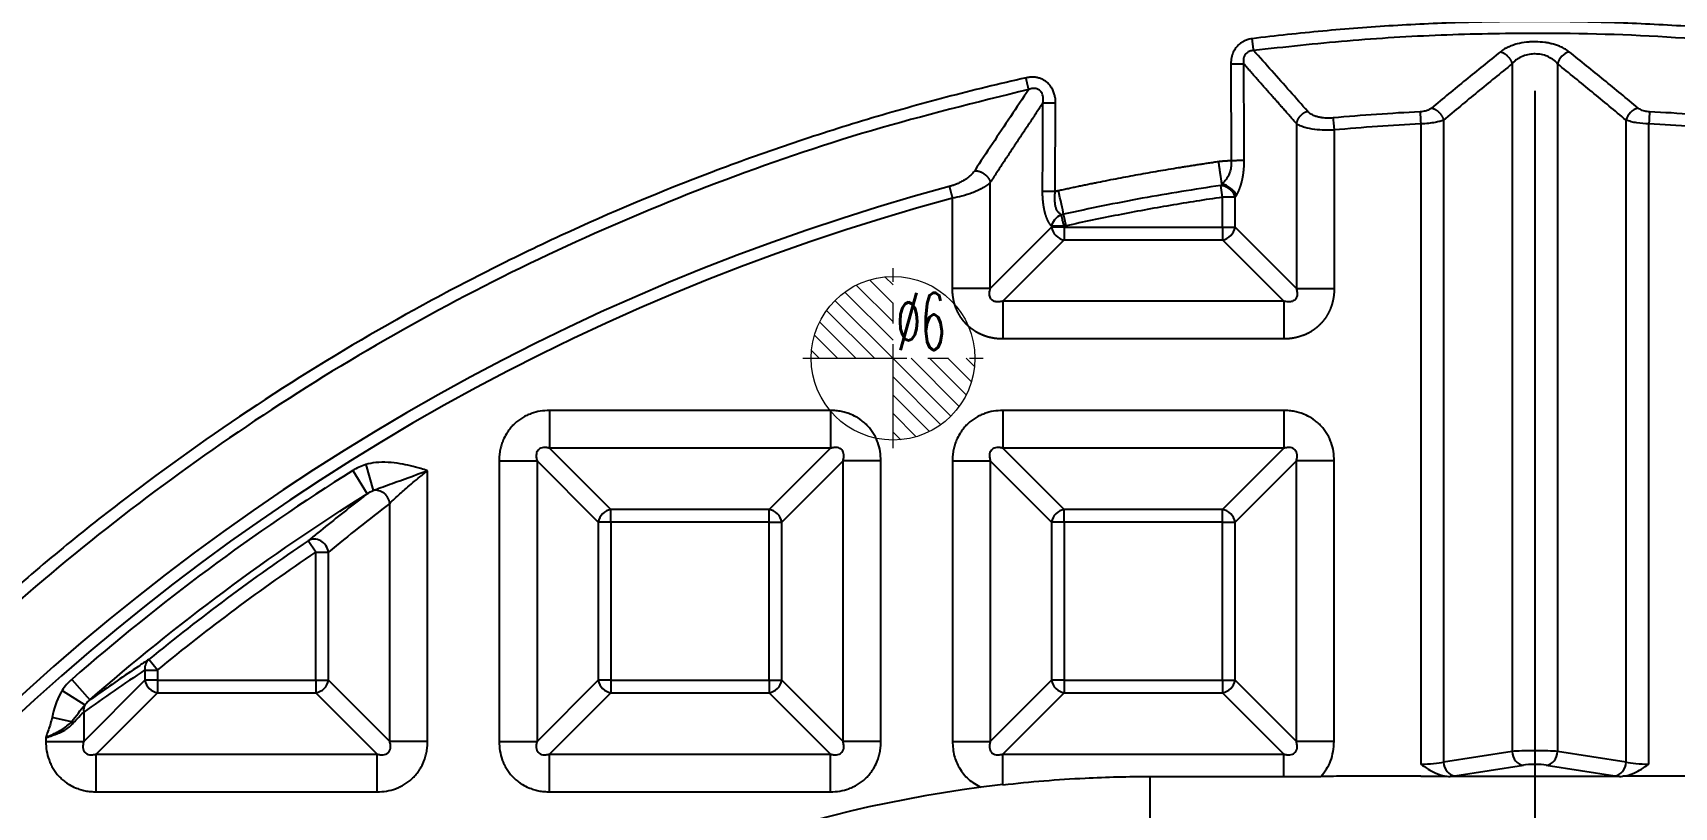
# Model space of a CAD drawing. Header units: millimetres. Extents: x 2595 to 3308, y 1499 to 1823.
# Drawn here: x 3093 to 3153.1, y 1720 to 1748.4 of the extents above; entities that cross this region are included whole.
import ezdxf
from ezdxf.lldxf.tags import DXFTag

# ---------------------------------------------------------------- set-up
doc = ezdxf.new("R2010")
doc.units = ezdxf.units.MM
doc.linetypes.add('CENTER', pattern=[2, 1.25, -0.25, 0.25, -0.25])
doc.layers.add('5', color=7, linetype='Continuous', true_color=0xffffff)
doc.layers.add('epin', color=13, linetype='Continuous', lineweight=9)
doc.styles.add('TXT05', font='txt.shx', dxfattribs={"width": 0.5, "bigfont": 'gbcbig.shx'})
tags = doc.linetypes.add('DASHED', pattern=[25.72, 12.86, -12.86]).pattern_tags.tags
tags[6:7] = [DXFTag(74, 4), DXFTag(75, 0), DXFTag(340, '0'), DXFTag(46, 0.0), DXFTag(50, 0.0), DXFTag(44, 0.0), DXFTag(45, 0.0)]
tags[4:5] = [DXFTag(74, 4), DXFTag(75, 0), DXFTag(340, '0'), DXFTag(46, 0.0), DXFTag(50, 0.0), DXFTag(44, 0.0), DXFTag(45, 0.0)]

# ---------------------------------------------------------------- blocks, each defined once
blk = doc.blocks.new('epin_ejp_6')
at = {"layer": 'epin'}
h = blk.add_hatch(dxfattribs=at)
h.set_pattern_fill('_ANSI31', color=123, scale=0.15, angle=90, style=0)
h.set_pattern_definition([(135, (-2656.51364, 153.2396), (-0.336759605, -0.336759605), [])])
h.paths.add_polyline_path([(0, 3, 0.414214), (-3, 0), (0, 0)])
h.paths.add_polyline_path([(3, 0), (0, 0), (0, -3, 0.414214)])
at = {"layer": 'epin', "color": 1, "linetype": 'CENTER', "ltscale": 3.048}
for p, q in [((0, -3.3), (0, 3.3)), ((-3.3, 0), (3.3, 0))]:
    blk.add_line(p, q, dxfattribs=at)
at = {"layer": 'epin'}
blk.add_circle((0, 0), 3, dxfattribs=at)
at = {"layer": 'epin', "color": 6, "style": 'TXT05', "width": 0.5}
blk.add_text('%%c6', height=2.1, dxfattribs=at).set_placement((0.12, 0.3))

msp = doc.modelspace()

# ---------------------------------------------------------------- linework, layer by layer
at = {"layer": '5', "color": 1, "linetype": 'CENTER', "ltscale": 36.600181}
msp.add_line((3148.002, 1819.494), (3148.002, 1499.494), dxfattribs=at)
at = {"layer": '5', "color": 7, "linetype": 'Continuous'}
for p, q in [((3136.872, 1747.283), (3136.889, 1743.734)), ((3147.167, 1747.282), (3147.167, 1722.081)), ((3148.837, 1747.282), (3148.837, 1722.081)), ((3130.44, 1742.612), (3130.455, 1745.849)), ((3139.27, 1745.095), (3139.27, 1739.048)), ((3140.656, 1744.858), (3140.656, 1739.048)), ((3143.825, 1745.082), (3143.825, 1721.618)), ((3144.66, 1745.221), (3144.66, 1721.688)), ((3151.345, 1721.688), (3151.345, 1745.221)), ((3152.18, 1721.618), (3152.18, 1745.082)), ((3128.064, 1739.048), (3128.064, 1742.937)), ((3136.564, 1742.395), (3136.502, 1742.826)), ((3137.026, 1742.395), (3136.564, 1742.395)), ((3136.564, 1741.292), (3136.564, 1742.395)), ((3137.026, 1741.292), (3137.026, 1742.395)), ((3126.677, 1739.048), (3126.677, 1742.358)), ((3130.307, 1741.292), (3128.064, 1739.048)), ((3130.769, 1741.33), (3130.307, 1741.33)), ((3130.307, 1741.33), (3130.307, 1741.292)), ((3130.769, 1741.292), (3130.307, 1741.292)), ((3130.769, 1741.33), (3130.769, 1741.292)), ((3130.769, 1741.292), (3136.564, 1741.292)), ((3130.769, 1741.292), (3130.769, 1740.829)), ((3136.564, 1741.292), (3137.026, 1741.292)), ((3136.564, 1741.292), (3136.564, 1740.829)), ((3137.026, 1741.292), (3139.27, 1739.048)), ((3130.769, 1740.829), (3128.526, 1738.586)), ((3130.769, 1740.829), (3136.564, 1740.829)), ((3136.564, 1740.829), (3138.808, 1738.586)), ((3138.808, 1738.586), (3128.526, 1738.586)), ((3138.808, 1737.2), (3128.526, 1737.2)), ((3122.209, 1734.579), (3111.927, 1734.579)), ((3111.927, 1734.579), (3111.927, 1733.193)), ((3128.526, 1734.579), (3128.526, 1733.193)), ((3138.808, 1734.579), (3128.526, 1734.579)), ((3122.209, 1733.193), (3111.927, 1733.193)), ((3114.17, 1730.95), (3111.927, 1733.193)), ((3119.965, 1730.95), (3122.209, 1733.193)), ((3130.769, 1730.95), (3128.526, 1733.193)), ((3138.808, 1733.193), (3128.526, 1733.193)), ((3136.564, 1730.95), (3138.808, 1733.193)), ((3104.717, 1732.379), (3105.251, 1731.528)), ((3105.193, 1732.594), (3105.471, 1731.647)), ((3107.458, 1722.449), (3107.458, 1732.37)), ((3110.078, 1732.731), (3110.078, 1722.449)), ((3113.708, 1730.488), (3111.465, 1732.731)), ((3111.465, 1732.731), (3111.465, 1722.449)), ((3120.427, 1730.488), (3122.671, 1732.731)), ((3122.671, 1722.449), (3122.671, 1732.731)), ((3124.057, 1732.731), (3122.671, 1732.731)), ((3124.057, 1722.449), (3124.057, 1732.731)), ((3126.677, 1732.731), (3126.677, 1722.449)), ((3130.307, 1730.488), (3128.064, 1732.731)), ((3128.064, 1732.731), (3128.064, 1722.449)), ((3137.026, 1730.488), (3139.27, 1732.731)), ((3140.656, 1732.731), (3139.27, 1732.731)), ((3139.27, 1722.449), (3139.27, 1732.731)), ((3140.656, 1722.449), (3140.656, 1732.731)), ((3106.072, 1722.449), (3106.072, 1731.173)), ((3114.17, 1730.488), (3114.17, 1730.95)), ((3119.965, 1730.95), (3114.17, 1730.95)), ((3119.965, 1730.488), (3119.965, 1730.95)), ((3130.769, 1730.488), (3130.769, 1730.95)), ((3136.564, 1730.95), (3130.769, 1730.95)), ((3136.564, 1730.488), (3136.564, 1730.95)), ((3113.708, 1730.488), (3113.708, 1724.693)), ((3114.17, 1730.488), (3113.708, 1730.488)), ((3119.965, 1730.488), (3114.17, 1730.488)), ((3114.17, 1730.488), (3114.17, 1724.693)), ((3119.965, 1724.693), (3119.965, 1730.488)), ((3119.965, 1730.488), (3120.427, 1730.488)), ((3120.427, 1724.693), (3120.427, 1730.488)), ((3130.307, 1730.488), (3130.307, 1724.693)), ((3130.769, 1730.488), (3130.307, 1730.488)), ((3130.769, 1730.488), (3130.769, 1724.693)), ((3136.564, 1730.488), (3130.769, 1730.488)), ((3136.564, 1730.488), (3137.026, 1730.488)), ((3136.564, 1724.693), (3136.564, 1730.488)), ((3137.026, 1724.693), (3137.026, 1730.488)), ((3103.366, 1729.386), (3103.085, 1729.802)), ((3103.366, 1724.693), (3103.366, 1729.386)), ((3103.366, 1729.386), (3103.828, 1729.386)), ((3103.828, 1724.693), (3103.828, 1729.386)), ((3097.109, 1725.066), (3097.109, 1724.693)), ((3097.109, 1725.066), (3097.571, 1725.066)), ((3097.571, 1725.066), (3097.253, 1725.455)), ((3097.571, 1725.066), (3097.571, 1724.693)), ((3094.427, 1724.723), (3095.089, 1723.967)), ((3097.109, 1724.693), (3094.866, 1722.449)), ((3097.571, 1724.693), (3097.109, 1724.693)), ((3097.571, 1724.693), (3097.571, 1724.23)), ((3097.571, 1724.693), (3103.366, 1724.693)), ((3103.366, 1724.693), (3103.828, 1724.693)), ((3103.366, 1724.693), (3103.366, 1724.23)), ((3103.828, 1724.693), (3106.072, 1722.449)), ((3113.708, 1724.693), (3111.465, 1722.449)), ((3114.17, 1724.693), (3113.708, 1724.693)), ((3114.17, 1724.693), (3119.965, 1724.693)), ((3114.17, 1724.693), (3114.17, 1724.23)), ((3119.965, 1724.693), (3120.427, 1724.693)), ((3119.965, 1724.693), (3119.965, 1724.23)), ((3120.427, 1724.693), (3122.671, 1722.449)), ((3130.307, 1724.693), (3128.064, 1722.449)), ((3130.769, 1724.693), (3130.307, 1724.693)), ((3130.769, 1724.693), (3130.769, 1724.23)), ((3130.769, 1724.693), (3136.564, 1724.693)), ((3136.564, 1724.693), (3137.026, 1724.693)), ((3136.564, 1724.693), (3136.564, 1724.23)), ((3137.026, 1724.693), (3139.27, 1722.449)), ((3094.08, 1724.321), (3094.912, 1723.789)), ((3097.571, 1724.23), (3095.328, 1721.987)), ((3097.571, 1724.23), (3103.366, 1724.23)), ((3103.366, 1724.23), (3105.61, 1721.987)), ((3114.17, 1724.23), (3111.927, 1721.987)), ((3114.17, 1724.23), (3119.965, 1724.23)), ((3119.965, 1724.23), (3122.209, 1721.987)), ((3130.769, 1724.23), (3128.526, 1721.987)), ((3130.769, 1724.23), (3136.564, 1724.23)), ((3136.564, 1724.23), (3138.808, 1721.987)), ((3094.422, 1723.171), (3093.706, 1723.33)), ((3094.866, 1723.524), (3094.866, 1722.449)), ((3093.479, 1722.589), (3093.479, 1722.449)), ((3093.479, 1722.449), (3094.866, 1722.449)), ((3095.328, 1721.987), (3105.61, 1721.987)), ((3105.61, 1720.601), (3105.61, 1721.987)), ((3110.078, 1722.449), (3111.465, 1722.449)), ((3111.927, 1721.987), (3122.209, 1721.987)), ((3122.209, 1720.601), (3122.209, 1721.987)), ((3126.677, 1722.449), (3128.064, 1722.449)), ((3128.526, 1721.987), (3138.808, 1721.987)), ((3138.808, 1721.165), (3138.808, 1721.987)), ((3147.167, 1722.081), (3144.66, 1721.688)), ((3151.345, 1721.688), (3148.837, 1722.081)), ((3145.077, 1721.188), (3147.585, 1721.58)), ((3148.42, 1721.58), (3150.927, 1721.188)), ((3133.918, 1721.165), (3138.808, 1721.165)), ((3143.826, 1721.172), (3144.785, 1721.172)), ((3152.179, 1721.172), (3151.22, 1721.172)), ((3095.328, 1720.601), (3105.61, 1720.601)), ((3111.927, 1720.601), (3122.209, 1720.601))]:
    msp.add_line(p, q, dxfattribs=at)
at = {"layer": '5', "color": 7, "linetype": 'DASHED'}
msp.add_line((3133.918, 1721.165), (3133.918, 1721.165), dxfattribs=at)
at = {"layer": '5', "color": 7, "linetype": 'Continuous', "extrusion": (0, 0, -1)}
for centre, radius, start, end in [((-3148.002, 1669.494), 100.07, 313.95835, 233.17746), ((-3148.002, 1669.494), 99.038, 313.97894, 78.94), ((-3148.002, 1663.458), 80.382, 48.83127, 57.8694), ((-3148.002, 1663.458), 79.617, 50.69718, 55.90033)]:
    msp.add_arc(centre, radius, start, end, dxfattribs=at)
at = {"layer": '5', "color": 7, "linetype": 'DASHED'}
for radius, start, end in [(100.573, 306.62661, 226.18317), (100.572, 306.62578, 226.19708)]:
    msp.add_arc((3148.002, 1669.494), radius, start, end, dxfattribs=at)
at = {"layer": '5', "color": 7, "linetype": 'Continuous'}
for centre, radius, start, end in [((3148.002, 1669.494), 100.547, 306.63636, 233.36364), ((3148.002, 1669.494), 99.282, 100.95124, 226.04921), ((3148.002, 1669.494), 99.081, 101.04979, 226.04537), ((3148.002, 1663.458), 82.176, 92.92972, 95.15682), ((3148.002, 1663.458), 82.176, 84.84318, 87.07028), ((3148.002, 1663.458), 81.732, 92.92978, 95.15682), ((3148.002, 1663.458), 81.732, 84.84318, 87.07028), ((3148.002, 1663.458), 82.176, 105.12421, 164.87579), ((3148.002, 1663.458), 81.732, 105.12421, 164.87579), ((3148.002, 1663.458), 81.386, 122.1306, 131.16873), ((3148.002, 1663.458), 80.119, 124.09967, 129.30282), ((3133.918, 1673.518), 47.654, 97.46799, 124.14737)]:
    msp.add_arc(centre, radius, start, end, dxfattribs=at)
for centre, major_axis, ratio, start_param, end_param in [((3136.872, 1747.289), (0.503, 0.002), 0.010472, 4.712342, 5.877327), ((3149.255, 1747.282), (-0.316, -0.392), 0.757017, 3.943251, 5.260469), ((3151.762, 1745.221), (-0.323, -0.385), 0.751949, 3.934164, 5.27478), ((3130.769, 1741.292), (-0.356, 0.356), 0.854588, 0.863645, 2.277948), ((3136.564, 1741.292), (-0.356, -0.356), 0.854588, 0.863645, 2.277948), ((3105.61, 1731.173), (0.307, -0.399), 0.879061, 0.975794, 2.72466), ((3158.996, 1663.458), (86.346, 0), 0.992534, 2.230564, 2.263881), ((3114.17, 1730.488), (0.356, 0.356), 0.854588, 0.863645, 2.277948), ((3119.965, 1730.488), (0.356, -0.356), 0.854588, 0.863645, 2.277948), ((3130.769, 1730.488), (0.356, 0.356), 0.854588, 0.863645, 2.277948), ((3136.564, 1730.488), (0.356, -0.356), 0.854588, 0.863645, 2.277948), ((3103.366, 1729.386), (0.32, -0.388), 0.873673, 0.946642, 3.033811), ((3138.444, 1663.458), (74.576, 0), 0.992534, 2.158286, 2.194879), ((3097.571, 1725.066), (0.277, -0.42), 0.889007, 3.25614, 4.181143), ((3097.571, 1724.693), (-0.356, 0.356), 0.854588, 0.863645, 2.277948), ((3103.366, 1724.693), (-0.356, -0.356), 0.854588, 0.863645, 2.277948), ((3114.17, 1724.693), (-0.356, 0.356), 0.854588, 0.863645, 2.277948), ((3119.965, 1724.693), (-0.356, -0.356), 0.854588, 0.863645, 2.277948), ((3130.769, 1724.693), (-0.356, 0.356), 0.854588, 0.863645, 2.277948), ((3136.564, 1724.693), (-0.356, -0.356), 0.854588, 0.863645, 2.277948), ((3095.328, 1723.524), (0.292, -0.409), 0.884248, 3.567736, 4.148782), ((3094.78, 1723.091), (0.322, -0.386), 0.545433, 4.096418, 4.285924), ((3148.002, 1722.051), (1.006, 0), 0.052552, 0.5916, 2.549993), ((3147.585, 1722.081), (-0.078, 0.497), 0.826909, 1.442154, 2.954623), ((3148.42, 1722.081), (0.078, 0.497), 0.826909, 3.328563, 4.841031), ((3143.825, 1721.777), (1.006, 0), 0.157656, 4.712389, 5.691586), ((3145.077, 1721.688), (-0.078, 0.497), 0.826909, 1.442154, 2.954623), ((3148.002, 1721.551), (0.503, 0), 0.105104, 0.5916, 2.549993), ((3150.927, 1721.688), (0.078, 0.497), 0.826909, 3.328563, 4.841031), ((3152.18, 1721.777), (1.006, 0), 0.157656, 3.733192, 4.712389), ((3143.825, 1721.277), (1.509, 0), 0.105104, 5.50449, 5.691586), ((3152.18, 1721.277), (1.509, 0), 0.105104, 3.733192, 3.920288)]:
    msp.add_ellipse(centre, major_axis=major_axis, ratio=ratio, start_param=start_param, end_param=end_param, dxfattribs=at)
for points, degree, knots in [([(3158.352, 1748.206), (3157.922, 1748.257), (3157.063, 1748.358), (3155.342, 1748.529), (3153.187, 1748.694), (3150.597, 1748.812), (3148.003, 1748.852), (3145.41, 1748.813), (3142.819, 1748.694), (3140.664, 1748.529), (3138.942, 1748.359), (3138.083, 1748.257), (3137.653, 1748.206)], 3, [0, 0, 0, 0, 0.062585, 0.125101, 0.25002, 0.374944, 0.499955, 0.624971, 0.749912, 0.874859, 0.937394, 1, 1, 1, 1]), ([(3158.298, 1747.77), (3156.586, 1747.95), (3153.163, 1748.309), (3148.575, 1748.433), (3144.565, 1748.352), (3141.129, 1748.15), (3138.848, 1747.897), (3137.706, 1747.77)], 3, [0, 0, 0, 0, 0.250204, 0.499978, 0.666451, 0.833125, 1, 1, 1, 1]), ([(3137.653, 1748.206), (3137.616, 1748.2), (3137.556, 1748.191), (3137.473, 1748.167), (3137.386, 1748.134), (3137.281, 1748.08), (3137.161, 1747.99), (3137.047, 1747.866), (3136.969, 1747.734), (3136.921, 1747.61), (3136.893, 1747.507), (3136.875, 1747.397), (3136.873, 1747.322), (3136.872, 1747.283)], 3, [0, 0, 0, 0, 0.083714, 0.138226, 0.19313, 0.293991, 0.404987, 0.53027, 0.671879, 0.748954, 0.829602, 0.913028, 1, 1, 1, 1]), ([(3149.261, 1747.726), (3149.219, 1747.758), (3149.137, 1747.819), (3149.011, 1747.883), (3148.909, 1747.927), (3148.834, 1747.956), (3148.758, 1747.981), (3148.682, 1748.003), (3148.605, 1748.023), (3148.5, 1748.046), (3148.312, 1748.077), (3148.114, 1748.092), (3147.946, 1748.091), (3147.834, 1748.087), (3147.631, 1748.07), (3147.398, 1748.027), (3147.178, 1747.961), (3147.023, 1747.899), (3146.903, 1747.836), (3146.812, 1747.779), (3146.766, 1747.744), (3146.743, 1747.726)], 3, [0, 0, 0, 0, 0.076944, 0.146987, 0.179475, 0.210494, 0.240326, 0.269261, 0.297589, 0.325613, 0.381475, 0.491415, 0.518362, 0.54532, 0.600428, 0.719485, 0.784768, 0.853831, 0.915496, 0.957379, 1, 1, 1, 1]), ([(3137.706, 1747.77), (3137.683, 1747.769), (3137.638, 1747.768), (3137.571, 1747.752), (3137.506, 1747.724), (3137.445, 1747.68), (3137.389, 1747.615), (3137.346, 1747.525), (3137.33, 1747.435), (3137.328, 1747.354), (3137.332, 1747.311), (3137.335, 1747.289)], 3, [0, 0, 0, 0, 0.100267, 0.194678, 0.290716, 0.394088, 0.511171, 0.648496, 0.811132, 0.902209, 1, 1, 1, 1]), ([(3148.837, 1747.282), (3148.809, 1747.314), (3148.755, 1747.374), (3148.632, 1747.471), (3148.467, 1747.562), (3148.248, 1747.629), (3148.021, 1747.653), (3147.788, 1747.635), (3147.554, 1747.57), (3147.376, 1747.473), (3147.248, 1747.372), (3147.194, 1747.313), (3147.167, 1747.282)], 3, [0, 0, 0, 0, 0.08088, 0.153289, 0.276358, 0.386078, 0.491811, 0.59626, 0.71255, 0.847624, 0.922181, 1, 1, 1, 1]), ([(3129.373, 1746.77), (3128.884, 1746.658), (3127.908, 1746.433), (3125.966, 1745.94), (3123.557, 1745.263), (3120.696, 1744.347), (3116.926, 1742.993), (3113.231, 1741.439), (3109.627, 1739.692), (3104.321, 1736.886), (3099.262, 1733.608), (3094.534, 1729.913), (3092.235, 1727.982), (3090.006, 1725.971), (3087.611, 1723.652), (3085.083, 1720.993), (3082.466, 1717.968), (3079.995, 1714.822), (3078.061, 1712.108), (3076.592, 1709.883), (3075.53, 1708.19), (3074.509, 1706.472), (3073.365, 1704.441), (3072.126, 1702.082), (3070.827, 1699.381), (3069.624, 1696.636), (3068.519, 1693.851), (3067.513, 1691.03), (3066.608, 1688.176), (3065.938, 1685.772), (3065.451, 1683.836), (3065.229, 1682.862), (3065.118, 1682.375)], 3, [0, 0, 0, 0, 0.015671, 0.031323, 0.062599, 0.093882, 0.125181, 0.187762, 0.21905, 0.250334, 0.375349, 0.406621, 0.43789, 0.469156, 0.500417, 0.542089, 0.583754, 0.625411, 0.667063, 0.687888, 0.708711, 0.729532, 0.750352, 0.781575, 0.812791, 0.844003, 0.875216, 0.906422, 0.937608, 0.968783, 0.984383, 1, 1, 1, 1]), ([(3130.455, 1745.849), (3130.454, 1745.885), (3130.453, 1745.954), (3130.441, 1746.045), (3130.425, 1746.121), (3130.407, 1746.189), (3130.382, 1746.261), (3130.35, 1746.333), (3130.308, 1746.409), (3130.256, 1746.485), (3130.188, 1746.562), (3130.108, 1746.632), (3130.012, 1746.695), (3129.899, 1746.747), (3129.796, 1746.776), (3129.709, 1746.79), (3129.62, 1746.797), (3129.507, 1746.795), (3129.418, 1746.779), (3129.373, 1746.77)], 3, [0, 0, 0, 0, 0.064604, 0.125854, 0.165366, 0.204451, 0.253454, 0.303495, 0.347915, 0.410351, 0.469075, 0.532913, 0.602476, 0.677339, 0.755923, 0.796051, 0.836476, 0.917528, 1, 1, 1, 1]), ([(3129.47, 1746.342), (3127.542, 1745.867), (3123.673, 1744.914), (3118.027, 1742.972), (3112.506, 1740.659), (3105.398, 1737.058), (3097.008, 1731.624), (3087.979, 1723.762), (3080.151, 1714.713), (3074.78, 1706.367), (3071.203, 1699.265), (3069.178, 1694.43), (3067.65, 1690.067), (3066.497, 1686.264), (3065.871, 1683.629), (3065.551, 1682.282)], 3, [0, 0, 0, 0, 0.062362, 0.1252, 0.187404, 0.250379, 0.375434, 0.500449, 0.625398, 0.750287, 0.811235, 0.875174, 0.914887, 0.956496, 1, 1, 1, 1]), ([(3129.992, 1745.854), (3129.996, 1745.891), (3130.004, 1745.959), (3129.998, 1746.059), (3129.979, 1746.153), (3129.946, 1746.226), (3129.907, 1746.28), (3129.868, 1746.318), (3129.819, 1746.35), (3129.76, 1746.373), (3129.693, 1746.384), (3129.62, 1746.382), (3129.545, 1746.369), (3129.495, 1746.351), (3129.47, 1746.342)], 3, [0, 0, 0, 0, 0.122488, 0.230946, 0.333299, 0.436101, 0.489827, 0.546698, 0.608049, 0.675008, 0.747913, 0.82658, 0.910413, 1, 1, 1, 1]), ([(3140.656, 1744.858), (3140.539, 1744.854), (3140.294, 1744.845), (3139.913, 1744.874), (3139.612, 1744.935), (3139.394, 1745.014), (3139.312, 1745.067), (3139.27, 1745.095)], 3, [0, 0, 0, 0, 0.197571, 0.412388, 0.678902, 0.832614, 1, 1, 1, 1]), ([(3144.66, 1745.221), (3144.618, 1745.206), (3144.531, 1745.173), (3144.346, 1745.131), (3144.108, 1745.096), (3143.923, 1745.087), (3143.825, 1745.082)], 3, [0, 0, 0, 0, 0.211652, 0.443544, 0.703905, 1, 1, 1, 1]), ([(3152.18, 1745.082), (3152.029, 1745.091), (3151.79, 1745.106), (3151.511, 1745.162), (3151.401, 1745.201), (3151.345, 1745.221)], 3, [0, 0, 0, 0, 0.454285, 0.717968, 1, 1, 1, 1]), ([(3136.425, 1743.706), (3136.546, 1743.723), (3136.656, 1743.73), (3136.788, 1743.739), (3136.889, 1743.734)], 2, [0, 0, 0, 0.5, 0.5, 1, 1, 1]), ([(3136.889, 1743.734), (3136.888, 1743.646), (3136.887, 1743.53), (3136.861, 1743.394), (3136.835, 1743.295), (3136.776, 1743.157), (3136.674, 1743.005), (3136.586, 1742.914), (3136.545, 1742.871)], 3, [0, 0, 0, 0, 0.241282, 0.321207, 0.399002, 0.54647, 0.78544, 1, 1, 1, 1]), ([(3137.351, 1743.738), (3137.351, 1743.622), (3137.337, 1743.401), (3137.323, 1743.291), (3137.31, 1743.185), (3137.29, 1743.089), (3137.273, 1743.002), (3137.25, 1742.917), (3137.211, 1742.775), (3137.159, 1742.649), (3137.117, 1742.547), (3137.066, 1742.459)], 2, [0, 0, 0, 0.125, 0.25, 0.25, 0.375, 0.375, 0.5, 0.5, 0.75, 0.75, 1, 1, 1]), ([(3128.064, 1742.937), (3128.044, 1742.917), (3128.004, 1742.879), (3127.909, 1742.806), (3127.776, 1742.723), (3127.595, 1742.632), (3127.353, 1742.533), (3127.048, 1742.434), (3126.794, 1742.382), (3126.677, 1742.358)], 3, [0, 0, 0, 0, 0.084039, 0.164536, 0.314897, 0.453144, 0.580894, 0.808294, 1, 1, 1, 1]), ([(3130.307, 1741.33), (3130.223, 1741.423), (3130.158, 1741.57), (3130.126, 1741.641), (3130.072, 1741.806), (3130.052, 1741.895), (3130.032, 1741.982), (3130.017, 1742.078), (3130.003, 1742.168), (3129.994, 1742.263), (3129.985, 1742.352), (3129.981, 1742.442), (3129.978, 1742.528), (3129.978, 1742.618)], 2, [0, 0, 0, 0.25, 0.25, 0.375, 0.5, 0.5, 0.625, 0.625, 0.75, 0.75, 0.875, 0.875, 1, 1, 1]), ([(3130.66, 1741.754), (3130.633, 1741.774), (3130.579, 1741.812), (3130.513, 1741.897), (3130.468, 1741.999), (3130.432, 1742.152), (3130.416, 1742.36), (3130.433, 1742.531), (3130.44, 1742.612)], 3, [0, 0, 0, 0, 0.1451, 0.282906, 0.412651, 0.5379, 0.778879, 1, 1, 1, 1]), ([(3136.502, 1742.826), (3135.54, 1742.677), (3133.613, 1742.38), (3131.704, 1741.977), (3130.748, 1741.775)], 3, [0, 0, 0, 0, 0.498833, 1, 1, 1, 1]), ([(3136.545, 1742.871), (3136.541, 1742.867), (3136.534, 1742.859), (3136.523, 1742.848), (3136.512, 1742.837), (3136.505, 1742.829), (3136.502, 1742.826)], 3, [0, 0, 0, 0, 0.249807, 0.499442, 0.749614, 1, 1, 1, 1]), ([(3137.026, 1742.395), (3137.023, 1742.408), (3137.016, 1742.435), (3136.995, 1742.488), (3136.96, 1742.553), (3136.905, 1742.625), (3136.837, 1742.689), (3136.76, 1742.743), (3136.677, 1742.786), (3136.604, 1742.809), (3136.545, 1742.821), (3136.516, 1742.824), (3136.502, 1742.826)], 3, [0, 0, 0, 0, 0.06255, 0.1251, 0.250066, 0.375032, 0.499998, 0.624964, 0.749931, 0.874898, 0.937449, 1, 1, 1, 1]), ([(3130.769, 1741.33), (3130.758, 1741.373), (3130.736, 1741.459), (3130.705, 1741.578), (3130.679, 1741.682), (3130.666, 1741.73), (3130.66, 1741.754)], 3, [0, 0, 0, 0, 0.249966, 0.499956, 0.749969, 1, 1, 1, 1]), ([(3128.526, 1737.2), (3128.437, 1737.2), (3128.264, 1737.214), (3128.098, 1737.243), (3127.934, 1737.285), (3127.855, 1737.314), (3127.774, 1737.343), (3127.618, 1737.416), (3127.468, 1737.505), (3127.325, 1737.611), (3127.192, 1737.732), (3127.07, 1737.87), (3126.961, 1738.024), (3126.868, 1738.189), (3126.793, 1738.365), (3126.737, 1738.549), (3126.698, 1738.739), (3126.688, 1738.839), (3126.677, 1738.943), (3126.677, 1739.048)], 2, [0, 0, 0, 0.0625, 0.125, 0.1875, 0.25, 0.25, 0.3125, 0.375, 0.4375, 0.5, 0.5625, 0.625, 0.6875, 0.75, 0.8125, 0.875, 0.9375, 0.9375, 1, 1, 1]), ([(3128.526, 1738.586), (3128.515, 1738.583), (3128.478, 1738.573), (3128.415, 1738.561), (3128.34, 1738.555), (3128.27, 1738.56), (3128.206, 1738.576), (3128.15, 1738.604), (3128.103, 1738.645), (3128.066, 1738.699), (3128.043, 1738.764), (3128.033, 1738.839), (3128.036, 1738.924), (3128.049, 1738.995), (3128.061, 1739.038), (3128.064, 1739.048)], 3, [0, 0, 0, 0, 0.031639, 0.1132, 0.192345, 0.27205, 0.352744, 0.434654, 0.518408, 0.6046, 0.692885, 0.7823, 0.872751, 0.968719, 1, 1, 1, 1]), ([(3139.27, 1739.048), (3139.273, 1739.038), (3139.283, 1739), (3139.295, 1738.937), (3139.301, 1738.862), (3139.296, 1738.792), (3139.28, 1738.729), (3139.251, 1738.672), (3139.211, 1738.625), (3139.157, 1738.589), (3139.092, 1738.565), (3139.016, 1738.555), (3138.932, 1738.559), (3138.861, 1738.572), (3138.818, 1738.583), (3138.808, 1738.586)], 3, [0, 0, 0, 0, 0.031639, 0.1132, 0.192345, 0.27205, 0.352744, 0.434654, 0.518408, 0.6046, 0.692885, 0.7823, 0.872751, 0.968719, 1, 1, 1, 1]), ([(3140.656, 1739.048), (3140.656, 1738.96), (3140.641, 1738.786), (3140.613, 1738.62), (3140.571, 1738.457), (3140.542, 1738.378), (3140.513, 1738.297), (3140.44, 1738.141), (3140.351, 1737.99), (3140.245, 1737.847), (3140.123, 1737.714), (3139.986, 1737.592), (3139.832, 1737.483), (3139.666, 1737.39), (3139.491, 1737.316), (3139.307, 1737.259), (3139.117, 1737.22), (3139.017, 1737.21), (3138.913, 1737.2), (3138.808, 1737.2)], 2, [0, 0, 0, 0.0625, 0.125, 0.1875, 0.25, 0.25, 0.3125, 0.375, 0.4375, 0.5, 0.5625, 0.625, 0.6875, 0.75, 0.8125, 0.875, 0.9375, 0.9375, 1, 1, 1]), ([(3111.927, 1734.579), (3111.813, 1734.574), (3111.583, 1734.563), (3111.303, 1734.488), (3111.089, 1734.399), (3110.881, 1734.288), (3110.689, 1734.144), (3110.521, 1733.971), (3110.42, 1733.841), (3110.319, 1733.685), (3110.234, 1733.518), (3110.162, 1733.321), (3110.115, 1733.134), (3110.084, 1732.937), (3110.08, 1732.801), (3110.078, 1732.731)], 3, [0, 0, 0, 0, 0.117404, 0.235804, 0.295415, 0.355364, 0.477207, 0.539685, 0.603015, 0.645573, 0.730964, 0.795158, 0.860435, 0.928322, 1, 1, 1, 1]), ([(3124.057, 1732.731), (3124.052, 1732.845), (3124.041, 1733.075), (3123.966, 1733.355), (3123.877, 1733.569), (3123.765, 1733.777), (3123.622, 1733.969), (3123.448, 1734.137), (3123.319, 1734.238), (3123.163, 1734.339), (3122.995, 1734.424), (3122.798, 1734.496), (3122.612, 1734.543), (3122.414, 1734.574), (3122.278, 1734.577), (3122.209, 1734.579)], 3, [0, 0, 0, 0, 0.117404, 0.235804, 0.295415, 0.355364, 0.477207, 0.539685, 0.603015, 0.645573, 0.730964, 0.795158, 0.860435, 0.928322, 1, 1, 1, 1]), ([(3128.526, 1734.579), (3128.412, 1734.574), (3128.182, 1734.563), (3127.902, 1734.488), (3127.688, 1734.399), (3127.48, 1734.288), (3127.288, 1734.144), (3127.12, 1733.971), (3127.019, 1733.841), (3126.918, 1733.685), (3126.833, 1733.518), (3126.761, 1733.321), (3126.714, 1733.134), (3126.683, 1732.937), (3126.679, 1732.801), (3126.677, 1732.731)], 3, [0, 0, 0, 0, 0.117404, 0.235804, 0.295415, 0.355364, 0.477207, 0.539685, 0.603015, 0.645573, 0.730964, 0.795158, 0.860435, 0.928322, 1, 1, 1, 1]), ([(3140.656, 1732.731), (3140.651, 1732.845), (3140.64, 1733.075), (3140.565, 1733.355), (3140.476, 1733.569), (3140.364, 1733.777), (3140.221, 1733.969), (3140.047, 1734.137), (3139.918, 1734.238), (3139.762, 1734.339), (3139.594, 1734.424), (3139.397, 1734.496), (3139.211, 1734.543), (3139.013, 1734.574), (3138.877, 1734.577), (3138.808, 1734.579)], 3, [0, 0, 0, 0, 0.117404, 0.235804, 0.295415, 0.355364, 0.477207, 0.539685, 0.603015, 0.645573, 0.730964, 0.795158, 0.860435, 0.928322, 1, 1, 1, 1]), ([(3111.927, 1733.193), (3111.889, 1733.203), (3111.816, 1733.221), (3111.707, 1733.225), (3111.609, 1733.207), (3111.524, 1733.159), (3111.463, 1733.078), (3111.434, 1732.977), (3111.434, 1732.857), (3111.454, 1732.776), (3111.465, 1732.731)], 3, [0, 0, 0, 0, 0.147174, 0.276121, 0.386166, 0.48296, 0.579882, 0.691662, 0.82731, 1, 1, 1, 1]), ([(3122.671, 1732.731), (3122.68, 1732.769), (3122.698, 1732.842), (3122.703, 1732.95), (3122.684, 1733.049), (3122.636, 1733.134), (3122.556, 1733.195), (3122.455, 1733.223), (3122.335, 1733.224), (3122.254, 1733.204), (3122.209, 1733.193)], 3, [0, 0, 0, 0, 0.147174, 0.276121, 0.386166, 0.48296, 0.579882, 0.691662, 0.82731, 1, 1, 1, 1]), ([(3128.526, 1733.193), (3128.488, 1733.203), (3128.415, 1733.221), (3128.306, 1733.225), (3128.208, 1733.207), (3128.123, 1733.159), (3128.062, 1733.078), (3128.033, 1732.977), (3128.033, 1732.857), (3128.053, 1732.776), (3128.064, 1732.731)], 3, [0, 0, 0, 0, 0.147174, 0.276121, 0.386166, 0.48296, 0.579882, 0.691662, 0.82731, 1, 1, 1, 1]), ([(3139.27, 1732.731), (3139.279, 1732.769), (3139.297, 1732.842), (3139.302, 1732.95), (3139.283, 1733.049), (3139.235, 1733.134), (3139.155, 1733.195), (3139.054, 1733.223), (3138.934, 1733.224), (3138.853, 1733.204), (3138.808, 1733.193)], 3, [0, 0, 0, 0, 0.147174, 0.276121, 0.386166, 0.48296, 0.579882, 0.691662, 0.82731, 1, 1, 1, 1]), ([(3107.458, 1732.37), (3107.456, 1732.371), (3107.453, 1732.371), (3107.369, 1732.398), (3107.287, 1732.424), (3106.957, 1732.521), (3106.706, 1732.584), (3106.16, 1732.676), (3105.859, 1732.699), (3105.44, 1732.653), (3105.315, 1732.629), (3105.193, 1732.594)], 3, [0, 0, 0, 0, 0.003355, 0.003355, 0.114401, 0.114401, 0.450154, 0.450154, 0.836453, 0.836453, 1, 1, 1, 1]), ([(3105.471, 1731.647), (3105.536, 1731.676), (3105.602, 1731.701), (3105.88, 1731.806), (3106.103, 1731.884), (3106.597, 1732.064), (3106.872, 1732.164), (3107.25, 1732.298), (3107.349, 1732.332), (3107.452, 1732.368), (3107.455, 1732.369), (3107.458, 1732.37)], 3, [0, 0, 0, 0, 0.111593, 0.111593, 0.470298, 0.470298, 0.859345, 0.859345, 0.995811, 0.995811, 1, 1, 1, 1]), ([(3106.072, 1731.173), (3106.142, 1731.245), (3106.24, 1731.339), (3106.466, 1731.545), (3106.597, 1731.661), (3106.895, 1731.915), (3107.067, 1732.058), (3107.314, 1732.256), (3107.386, 1732.313), (3107.458, 1732.37)], 3, [0, 0, 0, 0, 0.273201, 0.273201, 0.551906, 0.551906, 0.871174, 0.871174, 1, 1, 1, 1]), ([(3105.251, 1731.528), (3105.154, 1731.453), (3105.058, 1731.379), (3104.452, 1730.908), (3103.945, 1730.503), (3103.32, 1729.995), (3103.202, 1729.898), (3103.085, 1729.802)], 3, [0, 0, 0, 0, 0.133497, 0.133497, 0.836579, 0.836579, 1, 1, 1, 1]), ([(3097.253, 1725.455), (3097.124, 1725.369), (3096.996, 1725.284), (3096.353, 1724.853), (3095.84, 1724.499), (3095.248, 1724.08), (3095.168, 1724.024), (3095.089, 1723.967)], 3, [0, 0, 0, 0, 0.177883, 0.177883, 0.889444, 0.889444, 1, 1, 1, 1]), ([(3094.08, 1724.321), (3094.06, 1724.29), (3094.041, 1724.258), (3093.867, 1723.95), (3093.775, 1723.639), (3093.706, 1723.33)], 3, [0, 0, 0, 0, 0.103958, 0.103958, 1, 1, 1, 1]), ([(3093.706, 1723.33), (3093.698, 1723.298), (3093.691, 1723.265), (3093.641, 1723.068), (3093.589, 1722.907), (3093.516, 1722.695), (3093.498, 1722.642), (3093.479, 1722.589)], 3, [0, 0, 0, 0, 0.129837, 0.129837, 0.784319, 0.784319, 1, 1, 1, 1]), ([(3093.479, 1722.589), (3093.482, 1722.59), (3093.485, 1722.591), (3093.545, 1722.62), (3093.604, 1722.647), (3093.719, 1722.701), (3093.775, 1722.728), (3093.909, 1722.795), (3093.986, 1722.836), (3094.196, 1722.963), (3094.321, 1723.058), (3094.422, 1723.171)], 3, [0, 0, 0, 0, 0.007285, 0.007285, 0.171123, 0.171123, 0.333334, 0.333334, 0.561762, 0.561762, 1, 1, 1, 1]), ([(3094.455, 1723.091), (3094.51, 1723.152), (3094.563, 1723.21), (3094.711, 1723.369), (3094.8, 1723.461), (3094.866, 1723.524)], 3, [0, 0, 0, 0, 0.343417, 0.343417, 1, 1, 1, 1]), ([(3093.479, 1722.589), (3093.483, 1722.59), (3093.487, 1722.591), (3093.64, 1722.641), (3093.791, 1722.689), (3094.064, 1722.802), (3094.19, 1722.867), (3094.355, 1722.99), (3094.408, 1723.038), (3094.455, 1723.091)], 3, [0, 0, 0, 0, 0.009731, 0.009731, 0.410687, 0.410687, 0.79499, 0.79499, 1, 1, 1, 1]), ([(3093.479, 1722.449), (3093.485, 1722.335), (3093.495, 1722.105), (3093.571, 1721.825), (3093.66, 1721.611), (3093.771, 1721.403), (3093.915, 1721.212), (3094.088, 1721.043), (3094.217, 1720.942), (3094.374, 1720.841), (3094.541, 1720.756), (3094.738, 1720.684), (3094.925, 1720.637), (3095.122, 1720.607), (3095.258, 1720.603), (3095.328, 1720.601)], 3, [0, 0, 0, 0, 0.117404, 0.235804, 0.295415, 0.355364, 0.477207, 0.539685, 0.603015, 0.645573, 0.730964, 0.795158, 0.860435, 0.928322, 1, 1, 1, 1]), ([(3094.866, 1722.449), (3094.856, 1722.411), (3094.838, 1722.339), (3094.834, 1722.23), (3094.852, 1722.131), (3094.9, 1722.046), (3094.98, 1721.985), (3095.082, 1721.957), (3095.202, 1721.956), (3095.283, 1721.976), (3095.328, 1721.987)], 3, [0, 0, 0, 0, 0.147174, 0.276121, 0.386166, 0.48296, 0.579882, 0.691662, 0.82731, 1, 1, 1, 1]), ([(3105.61, 1721.987), (3105.648, 1721.978), (3105.72, 1721.96), (3105.829, 1721.955), (3105.927, 1721.973), (3106.013, 1722.021), (3106.074, 1722.102), (3106.102, 1722.203), (3106.103, 1722.323), (3106.083, 1722.404), (3106.072, 1722.449)], 3, [0, 0, 0, 0, 0.147174, 0.276121, 0.386166, 0.48296, 0.579882, 0.691662, 0.82731, 1, 1, 1, 1]), ([(3105.61, 1720.601), (3105.724, 1720.606), (3105.954, 1720.617), (3106.234, 1720.692), (3106.448, 1720.781), (3106.655, 1720.892), (3106.847, 1721.036), (3107.015, 1721.209), (3107.117, 1721.339), (3107.218, 1721.495), (3107.303, 1721.663), (3107.375, 1721.86), (3107.422, 1722.046), (3107.452, 1722.244), (3107.456, 1722.38), (3107.458, 1722.449)], 3, [0, 0, 0, 0, 0.117404, 0.235804, 0.295415, 0.355364, 0.477207, 0.539685, 0.603015, 0.645573, 0.730964, 0.795158, 0.860435, 0.928322, 1, 1, 1, 1]), ([(3110.078, 1722.449), (3110.084, 1722.335), (3110.094, 1722.105), (3110.17, 1721.825), (3110.259, 1721.611), (3110.37, 1721.403), (3110.514, 1721.212), (3110.687, 1721.043), (3110.816, 1720.942), (3110.973, 1720.841), (3111.14, 1720.756), (3111.337, 1720.684), (3111.524, 1720.637), (3111.721, 1720.607), (3111.857, 1720.603), (3111.927, 1720.601)], 3, [0, 0, 0, 0, 0.117404, 0.235804, 0.295415, 0.355364, 0.477207, 0.539685, 0.603015, 0.645573, 0.730964, 0.795158, 0.860435, 0.928322, 1, 1, 1, 1]), ([(3111.465, 1722.449), (3111.455, 1722.411), (3111.437, 1722.339), (3111.433, 1722.23), (3111.451, 1722.131), (3111.499, 1722.046), (3111.579, 1721.985), (3111.681, 1721.957), (3111.801, 1721.956), (3111.882, 1721.976), (3111.927, 1721.987)], 3, [0, 0, 0, 0, 0.147174, 0.276121, 0.386166, 0.48296, 0.579882, 0.691662, 0.82731, 1, 1, 1, 1]), ([(3122.209, 1721.987), (3122.247, 1721.978), (3122.319, 1721.96), (3122.428, 1721.955), (3122.526, 1721.973), (3122.612, 1722.021), (3122.673, 1722.102), (3122.701, 1722.203), (3122.702, 1722.323), (3122.682, 1722.404), (3122.671, 1722.449)], 3, [0, 0, 0, 0, 0.147174, 0.276121, 0.386166, 0.48296, 0.579882, 0.691662, 0.82731, 1, 1, 1, 1]), ([(3122.209, 1720.601), (3122.323, 1720.606), (3122.553, 1720.617), (3122.833, 1720.692), (3123.047, 1720.781), (3123.254, 1720.892), (3123.446, 1721.036), (3123.614, 1721.209), (3123.716, 1721.339), (3123.817, 1721.495), (3123.902, 1721.663), (3123.974, 1721.86), (3124.021, 1722.046), (3124.051, 1722.244), (3124.055, 1722.38), (3124.057, 1722.449)], 3, [0, 0, 0, 0, 0.117404, 0.235804, 0.295415, 0.355364, 0.477207, 0.539685, 0.603015, 0.645573, 0.730964, 0.795158, 0.860435, 0.928322, 1, 1, 1, 1]), ([(3126.677, 1722.449), (3126.69, 1722.271), (3126.714, 1721.931), (3126.922, 1721.452), (3127.247, 1721.032), (3127.564, 1720.856), (3127.725, 1720.767)], 3, [0, 0, 0, 0, 0.254774, 0.48533, 0.739255, 1, 1, 1, 1]), ([(3128.064, 1722.449), (3128.054, 1722.411), (3128.036, 1722.339), (3128.032, 1722.23), (3128.05, 1722.131), (3128.098, 1722.046), (3128.178, 1721.985), (3128.28, 1721.957), (3128.4, 1721.956), (3128.481, 1721.976), (3128.526, 1721.987)], 3, [0, 0, 0, 0, 0.147174, 0.276121, 0.386166, 0.48296, 0.579882, 0.691662, 0.82731, 1, 1, 1, 1]), ([(3138.808, 1721.987), (3138.846, 1721.978), (3138.918, 1721.96), (3139.027, 1721.955), (3139.125, 1721.973), (3139.211, 1722.021), (3139.272, 1722.102), (3139.3, 1722.203), (3139.301, 1722.323), (3139.281, 1722.404), (3139.27, 1722.449)], 3, [0, 0, 0, 0, 0.147174, 0.276121, 0.386166, 0.48296, 0.579882, 0.691662, 0.82731, 1, 1, 1, 1]), ([(3140.172, 1721.168), (3140.308, 1721.347), (3140.595, 1721.725), (3140.635, 1722.2), (3140.656, 1722.449)], 3, [0, 0, 0, 0, 0.473699, 1, 1, 1, 1]), ([(3143.825, 1721.618), (3143.827, 1721.617), (3143.828, 1721.616), (3144.003, 1721.492), (3144.181, 1721.374), (3144.505, 1721.231), (3144.644, 1721.188), (3144.785, 1721.172)], 3, [0, 0, 0, 0, 0.005949, 0.005949, 0.600391, 0.600391, 1, 1, 1, 1]), ([(3151.22, 1721.172), (3151.361, 1721.188), (3151.5, 1721.231), (3151.823, 1721.374), (3152.002, 1721.492), (3152.176, 1721.616), (3152.178, 1721.617), (3152.18, 1721.618)], 3, [0, 0, 0, 0, 0.399609, 0.399609, 0.994051, 0.994051, 1, 1, 1, 1]), ([(3128.526, 1720.859), (3129.526, 1720.973), (3130.529, 1721.055), (3132.328, 1721.145), (3133.123, 1721.165), (3133.918, 1721.165)], 3, [0, 0, 0, 0, 0.558778, 0.558778, 1, 1, 1, 1]), ([(3138.808, 1721.165), (3139.173, 1721.165), (3139.536, 1721.165), (3139.99, 1721.165), (3140.081, 1721.165), (3140.172, 1721.165)], 3, [0, 0, 0, 0, 0.801491, 0.801491, 1, 1, 1, 1]), ([(3151.106, 1721.169), (3150.536, 1721.168), (3149.036, 1721.163), (3146.968, 1721.163), (3145.469, 1721.168), (3144.899, 1721.169)], 3, [0, 0, 0, 0, 0.275624, 0.724376, 1, 1, 1, 1])]:
    msp.add_open_spline(points, degree=degree, knots=knots, dxfattribs=at)
for points, weights in [([(3137.706, 1747.77), (3137.696, 1747.858), (3137.676, 1748.018), (3137.653, 1748.206)], [1.08986107419, 0.980070386866, 0.970884954363, 1.06230477668]), ([(3146.743, 1747.726), (3146.948, 1747.672), (3147.113, 1747.5), (3147.167, 1747.282)], [1.11679169537, 0.961069564618, 0.961069434877, 1.11679130615]), ([(3129.47, 1746.342), (3129.45, 1746.428), (3129.414, 1746.586), (3129.373, 1746.77)], [1.07656745133, 0.975263862299, 0.974483573041, 1.07422658356]), ([(3129.992, 1745.854), (3130.074, 1745.852), (3130.247, 1745.85), (3130.455, 1745.849)], [1.08986015366, 0.970045127538, 0.970046615466, 1.08986461744]), ([(3139.687, 1745.537), (3139.469, 1745.48), (3139.308, 1745.309), (3139.27, 1745.095)], [1.11361051523, 0.962129555506, 0.962129828258, 1.11361133348]), ([(3143.802, 1745.526), (3143.807, 1745.44), (3143.815, 1745.28), (3143.825, 1745.082)], [1.22886511752, 1.04595122674, 0.97267885255, 1.00904799496]), ([(3144.222, 1745.665), (3144.432, 1745.614), (3144.602, 1745.442), (3144.66, 1745.221)], [1.12130857037, 0.959563809879, 0.959563809877, 1.12130857036]), ([(3136.545, 1742.871), (3136.517, 1743.063), (3136.474, 1743.366), (3136.425, 1743.706)], [1.05531718368, 0.976452858227, 0.981914705249, 1.07170272475]), ([(3130.843, 1741.348), (3130.803, 1741.529), (3130.768, 1741.686), (3130.748, 1741.775)], [1.07310150911, 0.97565672137, 0.975632836154, 1.07302985346]), ([(3128.064, 1739.048), (3127.818, 1739.048), (3127.299, 1739.048), (3126.677, 1739.048)], [1.08985820185, 0.970047150803, 0.97004726605, 1.08985854759]), ([(3138.808, 1738.586), (3138.808, 1738.341), (3138.808, 1737.822), (3138.808, 1737.2)], [1.08985820185, 0.970047150803, 0.970047266051, 1.08985854759]), ([(3122.209, 1734.579), (3122.209, 1733.958), (3122.209, 1733.438), (3122.209, 1733.193)], [1.08986011303, 0.970047685337, 0.970046628999, 1.08985694402]), ([(3138.808, 1734.579), (3138.808, 1733.958), (3138.808, 1733.438), (3138.808, 1733.193)], [1.08986011303, 0.970047685337, 0.970046629, 1.08985694402]), ([(3110.078, 1732.731), (3110.7, 1732.731), (3111.219, 1732.731), (3111.465, 1732.731)], [1.08986011303, 0.970047685337, 0.970046628999, 1.08985694402]), ([(3126.677, 1732.731), (3127.299, 1732.731), (3127.818, 1732.731), (3128.064, 1732.731)], [1.08986011303, 0.970047685337, 0.970046628999, 1.08985694402]), ([(3095.328, 1720.601), (3095.328, 1721.223), (3095.328, 1721.742), (3095.328, 1721.987)], [1.08986011303, 0.970047685337, 0.970046628999, 1.08985694402]), ([(3107.458, 1722.449), (3106.836, 1722.449), (3106.317, 1722.449), (3106.072, 1722.449)], [1.08986011303, 0.970047685337, 0.970046629, 1.08985694402]), ([(3111.927, 1720.601), (3111.927, 1721.223), (3111.927, 1721.742), (3111.927, 1721.987)], [1.08986011303, 0.970047685337, 0.970046628999, 1.08985694402]), ([(3124.057, 1722.449), (3123.435, 1722.449), (3122.916, 1722.449), (3122.671, 1722.449)], [1.08986011303, 0.970047685337, 0.970046628999, 1.08985694402]), ([(3128.526, 1720.856), (3128.526, 1721.375), (3128.526, 1721.783), (3128.526, 1721.987)], [1.04378800772, 0.972778108697, 0.988134420795, 1.08985694402]), ([(3140.656, 1722.449), (3140.034, 1722.449), (3139.515, 1722.449), (3139.27, 1722.449)], [1.08986019232, 0.970047711768, 0.970046602571, 1.08985686473])]:
    msp.add_rational_spline(points, weights, degree=3, dxfattribs=at)
for points, degree in [([(3137.335, 1747.289), (3137.34, 1746.105), (3137.345, 1744.922), (3137.351, 1743.738)], 3), ([(3139.27, 1745.095), (3138.315, 1746.186), (3137.335, 1747.289)], 2), ([(3139.687, 1745.537), (3139.47, 1745.784), (3139.034, 1746.278), (3138.374, 1747.022), (3137.93, 1747.521), (3137.706, 1747.77)], 3), ([(3146.743, 1747.726), (3146.316, 1747.384), (3145.47, 1746.698), (3144.636, 1746.01), (3144.222, 1745.665)], 3), ([(3147.167, 1747.282), (3146.743, 1746.94), (3145.901, 1746.254), (3145.071, 1745.566), (3144.66, 1745.221)], 3), ([(3151.345, 1745.221), (3150.933, 1745.566), (3150.104, 1746.254), (3149.262, 1746.94), (3148.837, 1747.282)], 3), ([(3151.783, 1745.665), (3151.369, 1746.01), (3150.535, 1746.698), (3149.688, 1747.384), (3149.261, 1747.726)], 3), ([(3129.47, 1746.342), (3129.246, 1746.01), (3128.8, 1745.346), (3128.141, 1744.354), (3127.707, 1743.696), (3127.491, 1743.367)], 3), ([(3129.992, 1745.854), (3129.011, 1744.389), (3128.064, 1742.937)], 2), ([(3129.978, 1742.618), (3129.983, 1743.697), (3129.988, 1744.775), (3129.992, 1745.854)], 3), ([(3140.616, 1745.301), (3140.576, 1745.297), (3140.497, 1745.292), (3140.383, 1745.293), (3140.266, 1745.3), (3140.144, 1745.317), (3140.016, 1745.346), (3139.89, 1745.392), (3139.776, 1745.454), (3139.713, 1745.507), (3139.687, 1745.537)], 3), ([(3144.222, 1745.665), (3144.21, 1745.654), (3144.182, 1745.634), (3144.131, 1745.605), (3144.068, 1745.578), (3143.993, 1745.554), (3143.905, 1745.535), (3143.838, 1745.528), (3143.802, 1745.526)], 3), ([(3152.202, 1745.526), (3152.175, 1745.527), (3152.118, 1745.533), (3152.028, 1745.549), (3151.937, 1745.577), (3151.852, 1745.615), (3151.804, 1745.647), (3151.783, 1745.665)], 3), ([(3152.202, 1745.526), (3152.198, 1745.441), (3152.189, 1745.264), (3152.18, 1745.082)], 3), ([(3140.616, 1745.301), (3140.624, 1745.216), (3140.64, 1745.039), (3140.656, 1744.858)], 3), ([(3130.559, 1742.641), (3132.015, 1742.961), (3134.949, 1743.493), (3136.425, 1743.706)], 2), ([(3127.491, 1743.367), (3127.465, 1743.327), (3127.404, 1743.251), (3127.293, 1743.149), (3127.172, 1743.059), (3127.046, 1742.982), (3126.917, 1742.916), (3126.791, 1742.862), (3126.672, 1742.819), (3126.598, 1742.797), (3126.562, 1742.787)], 3), ([(3129.978, 1742.618), (3130.055, 1742.615), (3130.245, 1742.613), (3130.44, 1742.612)], 3), ([(3130.44, 1742.612), (3130.498, 1742.627), (3130.559, 1742.641)], 2), ([(3130.748, 1741.775), (3130.713, 1741.939), (3130.632, 1742.308), (3130.559, 1742.641)], 3), ([(3136.564, 1742.395), (3135.925, 1742.302), (3134.648, 1742.1), (3132.739, 1741.751), (3131.474, 1741.487), (3130.843, 1741.348)], 3), ([(3137.066, 1742.459), (3137.016, 1742.644), (3136.753, 1742.851), (3136.545, 1742.871)], 3), ([(3137.066, 1742.459), (3137.047, 1742.425), (3137.026, 1742.395)], 2), ([(3130.748, 1741.775), (3130.719, 1741.768), (3130.689, 1741.761), (3130.66, 1741.754)], 3), ([(3130.307, 1741.33), (3130.336, 1741.5), (3130.493, 1741.688), (3130.66, 1741.754)], 3), ([(3130.843, 1741.348), (3130.828, 1741.344), (3130.801, 1741.338), (3130.779, 1741.333), (3130.769, 1741.33)], 3), ([(3139.27, 1739.048), (3139.501, 1739.048), (3140.07, 1739.048), (3140.656, 1739.048)], 3), ([(3128.526, 1738.586), (3128.526, 1738.355), (3128.526, 1737.786), (3128.526, 1737.2)], 3), ([(3105.193, 1732.594), (3105.026, 1732.545), (3104.864, 1732.471), (3104.717, 1732.379)], 3), ([(3105.251, 1731.528), (3105.32, 1731.574), (3105.394, 1731.614), (3105.471, 1731.647)], 3), ([(3094.427, 1724.723), (3094.294, 1724.607), (3094.176, 1724.47), (3094.08, 1724.321)], 3), ([(3094.422, 1723.171), (3094.596, 1723.392), (3094.747, 1723.595), (3094.912, 1723.789)], 3), ([(3094.912, 1723.789), (3094.965, 1723.855), (3095.024, 1723.914), (3095.089, 1723.967)], 3), ([(3128.525, 1720.866), (3128.26, 1720.835), (3127.995, 1720.802), (3127.73, 1720.766)], 3), ([(3133.918, 1719.474), (3133.918, 1720.038), (3133.918, 1720.602), (3133.918, 1721.165)], 3), ([(3143.826, 1721.17), (3140.172, 1721.169)], 1), ([(3144.785, 1721.172), (3144.823, 1721.17), (3144.861, 1721.167), (3144.899, 1721.165)], 3), ([(3151.106, 1721.165), (3151.144, 1721.167), (3151.182, 1721.17), (3151.22, 1721.172)], 3), ([(3155.834, 1721.169), (3152.179, 1721.17)], 1)]:
    msp.add_open_spline(points, degree=degree, dxfattribs=at)
for points, weights, knots in [([(3137.351, 1743.738), (3137.321, 1743.737), (3137.277, 1743.737), (3137.223, 1743.736), (3137.133, 1743.735), (3137.017, 1743.734), (3136.889, 1743.733)], [1.0355620002, 1.0656628373, 1.11487242229, 1.18319075516, 1.07248943932, 1.01196033871, 1.00160345334], [0, 0, 0, 0, 0.381625, 0.381625, 0.381625, 1, 1, 1, 1]), ([(3127.491, 1743.367), (3127.62, 1743.369), (3127.747, 1743.323), (3127.853, 1743.243), (3127.958, 1743.164), (3128.035, 1743.057), (3128.064, 1742.937)], [1.00056378398, 1.00726689453, 1.07374248778, 1.19999056373, 1.07374201236, 1.00726639387, 1.00056370826], [0, 0, 0, 0, 0.499999, 0.499999, 0.499999, 1, 1, 1, 1]), ([(3126.562, 1742.787), (3126.579, 1742.723), (3126.607, 1742.619), (3126.64, 1742.496), (3126.652, 1742.452), (3126.665, 1742.406), (3126.677, 1742.358)], [1.00056471311, 1.00727306586, 1.07374893023, 1.19999230623, 1.15117813435, 1.11129989389, 1.08035758484], [0, 0, 0, 0, 0.721154, 0.721154, 0.721154, 1, 1, 1, 1])]:
    msp.add_rational_spline(points, weights, degree=3, knots=knots, dxfattribs=at)

# ---------------------------------------------------------------- block references
at = {"layer": 'epin'}
msp.add_blockref('epin_ejp_6', (3124.502, 1736.494), dxfattribs=at)

doc.saveas('drawing.dxf')
